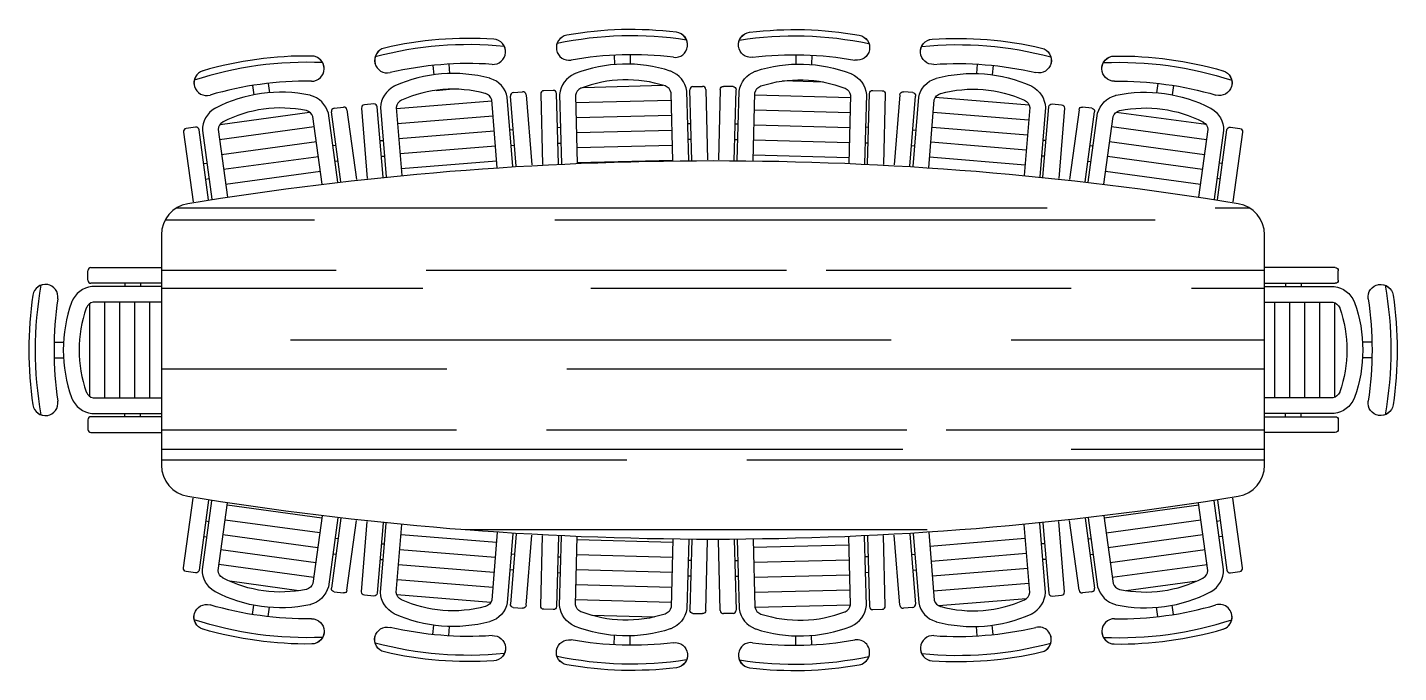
# Model space of a CAD drawing. Header units: millimetres. Extents: x -814.61 to -810.26, y 2621.75 to 2623.8.
import ezdxf

# ---------------------------------------------------------------- set-up
doc = ezdxf.new("R2010")
doc.units = ezdxf.units.MM
doc.header["$LTSCALE"] = 10
doc.layers.add('Móveis_mesas', color=2, linetype='Continuous')

# ---------------------------------------------------------------- blocks, each defined once
blk = doc.blocks.new('cdn_cadeira1')
at = {"layer": 'Móveis_mesas'}
h = blk.add_hatch(dxfattribs=at)
h.set_pattern_fill('ANSI31', color=1, scale=0.015, angle=45, style=0)
h.set_pattern_definition([(90, (762.977624, -2622.524253), (-0.047625, 1e-17), [])])
h.paths.add_polyline_path([(0, 0.1518), (-0.2165, 0.1518, 0.248907), (-0.2382, 0.1339, 0.000595), (-0.2385, 0.1331, 0.171287), (-0.2385, -0.1331, 0.000595), (-0.2382, -0.1339, 0.248908), (-0.2165, -0.1518), (0, -0.1518)])
for p, q in [((-0.2237, 0.2618), (0, 0.2618)), ((-0.2337, 0.2218), (-0.2337, 0.2518)), ((0, 0.2118), (-0.2237, 0.2118)), ((-0.1162, 0.2118), (-0.1162, 0.2018)), ((-0.0662, 0.2118), (-0.0662, 0.2018)), ((-0.3404, 0.025), (-0.3106, 0.025)), ((-0.3404, -0.025), (-0.3106, -0.025)), ((0, -0.2118), (-0.2237, -0.2118)), ((-0.1162, -0.2118), (-0.1162, -0.2018)), ((-0.0662, -0.2118), (-0.0662, -0.2018)), ((-0.2337, -0.2218), (-0.2337, -0.2518)), ((-0.2237, -0.2618), (0, -0.2618))]:
    blk.add_line(p, q, dxfattribs=at)
for points in [[(0, 0.2018), (-0.2204, 0.2018, 0.269881), (-0.2844, 0.153, 0.001393), (-0.2852, 0.151, 0.172737), (-0.2852, -0.151, 0.001393), (-0.2844, -0.153, 0.269881), (-0.2204, -0.2018), (0, -0.2018)], [(0, 0.1518), (-0.2165, 0.1518, 0.248907), (-0.2382, 0.1339, 0.000595), (-0.2385, 0.1331, 0.171287), (-0.2385, -0.1331, 0.000595), (-0.2382, -0.1339, 0.248907), (-0.2165, -0.1518), (0, -0.1518)]]:
    blk.add_lwpolyline(points, format="xyb", dxfattribs=at)
for centre, radius, start, end in [((-0.2237, 0.2518), 0.01, 90, 180), ((-0.2237, 0.2218), 0.01, 180, 270), ((0.7449, 0), 1.1656, 171.4074, 188.5926), ((-0.3681, 0.1682), 0.04, 79.3709, 171.4074), ((-0.3681, 0.1682), 0.04, 351.4074, 171.4074), ((0.7449, 0), 1.0856, 171.4074, 188.5926), ((-0.3681, -0.1682), 0.04, 188.5926, 8.5926), ((-0.3681, -0.1682), 0.04, 188.5926, 280.6291), ((-0.2237, -0.2218), 0.01, 90, 180), ((-0.2237, -0.2518), 0.01, 180, 270)]:
    blk.add_arc(centre, radius, start, end, dxfattribs=at)
at = {"layer": 'Móveis_mesas', "color": 1}
blk.add_arc((0.7449, 0), 1.1456, 169.6595, 190.3405, dxfattribs=at)

msp = doc.modelspace()

# ---------------------------------------------------------------- hatches: boundary and pattern name
at = {"layer": 'Móveis_mesas'}
h = msp.add_hatch(dxfattribs=at)
h.set_pattern_fill('AR-RROOF', color=1, scale=0.015, style=0)
h.set_pattern_definition([(0, (-70.74727, 0), (0.8382, 0.381), [5.715, -0.762, 1.905, -0.381]), (0, (-70.24054, 0.1905), (-0.381, 0.50673), [1.143, -0.12573, 2.286, -0.28575]), (0, (-70.55677, 0.32385), (1.9812, 0.25527), [3.048, -0.5334, 1.524, -0.381])])
h.paths.add_polyline_path([(-814.0989, 2623.2368, 0.367311), (-814.1826, 2623.1381), (-814.1826, 2622.4073, 0.367311), (-814.0989, 2622.3086, 0.081554), (-810.7664, 2622.3086, 0.367311), (-810.6826, 2622.4073), (-810.6826, 2623.1381, 0.367311), (-810.7664, 2623.2368, 0.081554)])

# ---------------------------------------------------------------- linework, layer by layer
for p, q in [((-814.1826, 2623.1381), (-814.1826, 2622.4073)), ((-810.6826, 2622.4073), (-810.6826, 2623.1381))]:
    msp.add_line(p, q, dxfattribs=at)
for centre, radius, start, end in [((-812.4326, 2613.0894), 10.2833, 80.67529, 99.32471), ((-814.0826, 2623.1381), 0.1, 99.3247, 180), ((-810.7826, 2623.1381), 0.1, 360, 80.6753), ((-814.0826, 2622.4073), 0.1, 180, 260.6753), ((-810.7826, 2622.4073), 0.1, 279.3247, 0), ((-812.4326, 2632.456), 10.2833, 260.67529, 279.32471)]:
    msp.add_arc(centre, radius, start, end, dxfattribs=at)

# ---------------------------------------------------------------- block references
for p, rotation in [((-812.7115, 2623.3689), 271.5541188339227), ((-813.2685, 2623.3387), 274.6623565017695), ((-813.823, 2623.2783), 277.7705941696163), ((-811.0423, 2622.2671), 97.7705941696163), ((-811.5968, 2622.2067), 94.66235650176947), ((-812.1538, 2622.1765), 91.55411883392271)]:
    msp.add_blockref('cdn_cadeira1', p, dxfattribs=dict(at, rotation=rotation))
at = {"layer": 'Móveis_mesas', "xscale": -1}
for p, rotation in [((-812.1538, 2623.3689), 88.44588116607727), ((-811.5968, 2623.3387), 85.33764349823052), ((-811.0423, 2623.2783), 82.22940583038371), ((-813.823, 2622.2671), 262.2294058303837), ((-813.2685, 2622.2067), 265.3376434982305), ((-812.7115, 2622.1765), 268.4458811660773)]:
    msp.add_blockref('cdn_cadeira1', p, dxfattribs=dict(at, rotation=rotation))
at = {"layer": 'Móveis_mesas'}
msp.add_blockref('cdn_cadeira1', (-814.1826, 2622.7727), dxfattribs=at)
at = {"layer": 'Móveis_mesas', "xscale": -1}
msp.add_blockref('cdn_cadeira1', (-810.6826, 2622.7727), dxfattribs=at)

doc.saveas('drawing.dxf')
